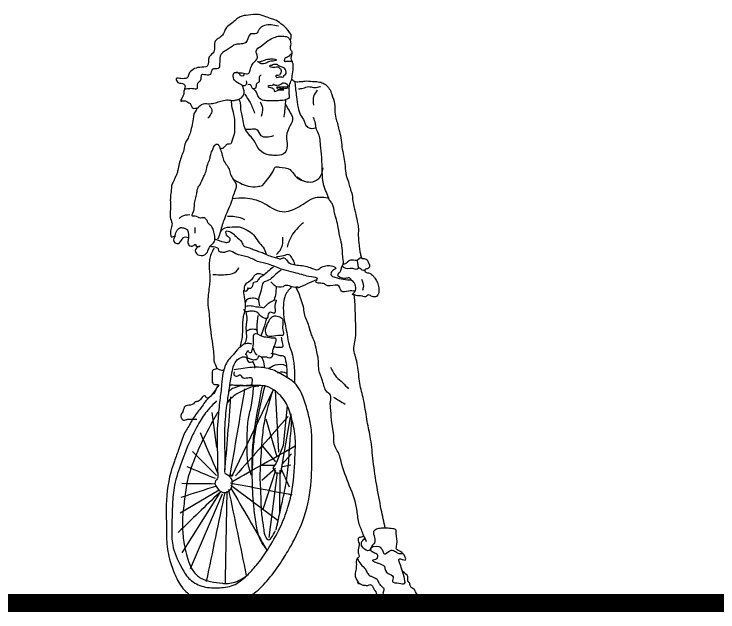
# Model space of a CAD drawing. Header units: millimetres. Extents: x 0 to 35, y -2 to 2.
# Drawn here: x 24.459 to 26.426, y -0.025 to 1.646 of the extents above; entities that cross this region are included whole.
import ezdxf

# ---------------------------------------------------------------- set-up
doc = ezdxf.new("R2010")
doc.units = ezdxf.units.MM
doc.layers.add('45-Biciklisti', color=7, linetype='Continuous')

# ---------------------------------------------------------------- blocks, each defined once
blk = doc.blocks.new('Cyclist 08 - Front view')
for p, q in [((0.1831, 0.5962), (0.0671, 0.3524)), ((0.1991, 0.4213), (0.1896, 0.5947)), ((0.2221, 0.5514), (0.2111, 0.4399)), ((0.0261, 0.4345), (0.0126, 0.5326)), ((0.1947, 0.4081), (0.1638, 0.5135)), ((0.2098, 0.3961), (0.2318, 0.5208)), ((0.1909, 0.395), (0.1542, 0.4381)), ((0.2111, 0.4399), (0.1917, 0.391)), ((0.025, 0.3568), (-0.0426, 0.4237)), ((0.2072, 0.3867), (0.2346, 0.4167)), ((0.2085, 0.3845), (0.2098, 0.3961)), ((0.1877, 0.3847), (0.1487, 0.3846)), ((0.1899, 0.3764), (0.1515, 0.3421)), ((0.1917, 0.391), (0.1827, 0.3781)), ((0.1827, 0.3781), (0.1904, 0.3639)), ((0.2042, 0.377), (0.2275, 0.3245)), ((0.2046, 0.3626), (0.2085, 0.3845)), ((0.2088, 0.3816), (0.2328, 0.3862)), ((0.1901, 0.3705), (0.1542, 0.2612)), ((0.1947, 0.3648), (0.1707, 0.1831)), ((0.1904, 0.3639), (0.2046, 0.3626)), ((0.2014, 0.3715), (0.2005, 0.249)), ((0.0324, 0.3156), (-0.0766, 0.2508)), ((0.0651, 0.3291), (0.1975, 0.2307)), ((0.0357, 0.3113), (-0.0716, 0.1398))]:
    blk.add_line(p, q)
for points in [[(0.233, 1.589), (0.2155, 1.611), (0.2045, 1.6193), (0.1879, 1.6304), (0.1759, 1.634), (0.163, 1.6387), (0.1418, 1.6451), (0.1142, 1.6433), (0.0912, 1.6387), (0.0672, 1.6202), (0.0525, 1.6083), (0.0415, 1.5871), (0.0295, 1.5779), (0.0212, 1.5706), (0.0175, 1.5411), (0.0048, 1.5264), (-0.001, 1.5008), (-0.022, 1.4973), (-0.0407, 1.4914), (-0.0524, 1.4786), (-0.0571, 1.4681), (-0.0652, 1.4658), (-0.0746, 1.4658), (-0.0874, 1.4658), (-0.0827, 1.4553), (-0.0664, 1.4506), (-0.0629, 1.4436), (-0.0664, 1.4308), (-0.0664, 1.4226), (-0.0746, 1.4028), (-0.0652, 1.404), (-0.0524, 1.3981), (-0.0489, 1.3958), (-0.0407, 1.383), (-0.0307, 1.3829), (-0.0371, 1.3688), (-0.0393, 1.3591), (-0.0431, 1.3365), (-0.0481, 1.3171), (-0.053, 1.3029), (-0.0599, 1.2906), (-0.0633, 1.2827), (-0.0675, 1.2622), (-0.0742, 1.2454), (-0.0793, 1.2275), (-0.0832, 1.2096), (-0.0855, 1.1995), (-0.0905, 1.1894), (-0.0939, 1.1805), (-0.0989, 1.1715), (-0.1018, 1.1492), (-0.1033, 1.1405), (-0.104, 1.1216), (-0.104, 1.0985), (-0.1049, 1.0886), (-0.102, 1.0697), (-0.0994, 1.0605), (-0.102, 1.0482), (-0.1035, 1.0405), (-0.1035, 1.0305), (-0.1001, 1.023), (-0.0953, 1.0242), (-0.0912, 1.0259), (-0.0957, 1.015), (-0.0815, 1.0049), (-0.0763, 1.0094), (-0.0725, 1.0143), (-0.0658, 1.0229), (-0.0579, 1.0229), (-0.0538, 1.0195), (-0.0553, 1.0113), (-0.052, 1.0005), (-0.0393, 0.999), (-0.0329, 1.0023), (-0.0318, 0.9978), (-0.0206, 0.9975), (-0.0314, 0.9919), (-0.031, 0.9766), (-0.0135, 0.9717), (-0.0023, 0.9784), (0.003, 0.99), (0.009, 0.9993), (0.0168, 1.0064), (0.0202, 1.0217), (0.0172, 1.0378), (0.0131, 1.0494), (0.0075, 1.0565), (0.0019, 1.0617), (-0.0015, 1.0688), (-0.0056, 1.074), (-0.0086, 1.0766), (-0.0165, 1.0763), (-0.0228, 1.0763), (-0.0307, 1.0804), (-0.0389, 1.0815), (-0.0419, 1.0811), (-0.0394, 1.0947), (-0.0368, 1.1136), (-0.0341, 1.1289), (-0.0299, 1.1447), (-0.0289, 1.1553), (-0.022, 1.1684), (-0.0102, 1.1928), (-0.0043, 1.2071), (0.0005, 1.2267), (0.0065, 1.2416), (0.0088, 1.2541), (0.0142, 1.2672), (0.0202, 1.2797), (0.0273, 1.2827), (0.0333, 1.275), (0.0345, 1.2714)], [(0.1977, 1.612), (0.1772, 1.6158), (0.1445, 1.6037), (0.1362, 1.5915), (0.1202, 1.5908), (0.1066, 1.5665), (0.0937, 1.5627), (0.0785, 1.5612), (0.0587, 1.549), (0.0382, 1.5346), (0.0337, 1.5058), (0.0299, 1.4944), (0.0132, 1.4914), (0.0079, 1.4777), (-0.005, 1.4762), (-0.0169, 1.4762), (-0.0203, 1.4599), (-0.028, 1.4522), (-0.0298, 1.4376), (-0.0426, 1.4376), (-0.0564, 1.4368), (-0.0641, 1.4359)], [(-0.0301, 1.3821), (-0.0117, 1.3952), (0.0054, 1.3957), (0.0219, 1.3984), (0.0369, 1.4027), (0.0529, 1.4064), (0.0614, 1.4059), (0.0721, 1.4043), (0.0823, 1.4069), (0.0919, 1.4107), (0.1004, 1.4197), (0.0982, 1.4433), (0.0952, 1.4475), (0.0873, 1.4524), (0.0777, 1.4584), (0.0716, 1.4723), (0.0746, 1.4825), (0.0843, 1.4825), (0.1006, 1.4813), (0.1084, 1.4795), (0.1145, 1.4801), (0.1187, 1.4892), (0.1211, 1.497), (0.1276, 1.5094), (0.1391, 1.524), (0.1373, 1.5343), (0.1355, 1.5428), (0.1495, 1.5568), (0.1695, 1.572), (0.186, 1.5805), (0.2012, 1.5847), (0.2127, 1.5841), (0.2267, 1.5793), (0.231, 1.5732), (0.2334, 1.5805), (0.233, 1.589)], [(0.2309, 1.5732), (0.2319, 1.5597), (0.2307, 1.5496), (0.235, 1.5418), (0.2327, 1.5219), (0.2377, 1.5078), (0.2381, 1.4965), (0.2357, 1.4732), (0.2318, 1.4575), (0.2274, 1.4443), (0.2274, 1.4311), (0.2274, 1.4208), (0.2274, 1.4134), (0.2151, 1.406), (0.1979, 1.4041), (0.1803, 1.4041), (0.1641, 1.4041), (0.1498, 1.4075), (0.1405, 1.4178), (0.1366, 1.4276), (0.1272, 1.4374)], [(0.2345, 1.5354), (0.2251, 1.5272), (0.2183, 1.5236), (0.2144, 1.5204), (0.2156, 1.5141), (0.2191, 1.5145), (0.2251, 1.5148), (0.2347, 1.5148), (0.2378, 1.5148)], [(0.1408, 1.5126), (0.1539, 1.5157), (0.1638, 1.5194), (0.1718, 1.52), (0.1811, 1.5212), (0.1879, 1.52), (0.1923, 1.5181), (0.1873, 1.5151), (0.1731, 1.5138), (0.1625, 1.5089), (0.1563, 1.507), (0.1508, 1.507), (0.1396, 1.5138)], [(0.2007, 1.5002), (0.1941, 1.5048), (0.1872, 1.5054), (0.1814, 1.504), (0.1776, 1.5022), (0.1735, 1.5016), (0.1735, 1.5), (0.178, 1.4988), (0.1842, 1.4976), (0.1878, 1.4982), (0.1955, 1.499), (0.1971, 1.4982)], [(0.1025, 1.4792), (0.0996, 1.4736), (0.0941, 1.4733), (0.0914, 1.4759), (0.0864, 1.4811), (0.0796, 1.4833)], [(0.1494, 1.476), (0.1443, 1.4695), (0.1436, 1.4568), (0.1367, 1.4514), (0.1338, 1.439), (0.1269, 1.4372), (0.1229, 1.4437), (0.1197, 1.4485), (0.1128, 1.4488)], [(0.1078, 1.4598), (0.106, 1.4472), (0.1036, 1.446), (0.0973, 1.4469), (0.0946, 1.4478)], [(0.2342, 1.4653), (0.2429, 1.4581), (0.2559, 1.4573), (0.2659, 1.4577), (0.2726, 1.4589), (0.2929, 1.4581), (0.3088, 1.4569), (0.3227, 1.453), (0.3346, 1.4442), (0.3438, 1.4303), (0.347, 1.4216), (0.3549, 1.3954), (0.3556, 1.378), (0.3584, 1.3549), (0.3626, 1.3402), (0.3668, 1.3234), (0.3722, 1.3006), (0.3754, 1.2741), (0.3799, 1.2506), (0.3832, 1.2282), (0.386, 1.2018), (0.3879, 1.1918), (0.3949, 1.1719), (0.3989, 1.1568), (0.4019, 1.1483), (0.4059, 1.1222), (0.4126, 1.0941), (0.418, 1.0666), (0.4207, 1.0513), (0.421, 1.0274), (0.4232, 0.9993), (0.4251, 0.9847), (0.4275, 0.9733), (0.4313, 0.9631), (0.4396, 0.9624), (0.4454, 0.959), (0.4496, 0.9508), (0.4527, 0.9408), (0.4496, 0.9356), (0.4396, 0.9315), (0.4399, 0.926), (0.4499, 0.9229), (0.4582, 0.9184), (0.4621, 0.9145), (0.4671, 0.9081), (0.4783, 0.8809), (0.4714, 0.8572), (0.4598, 0.8565), (0.4546, 0.8593), (0.4507, 0.861), (0.4452, 0.8583), (0.4413, 0.8562), (0.4343, 0.8572), (0.4312, 0.8579), (0.4221, 0.8583), (0.4151, 0.8593), (0.4102, 0.861), (0.405, 0.8624), (0.4109, 0.8694), (0.4137, 0.8774), (0.4107, 0.8936), (0.4015, 0.9036), (0.3969, 0.9082), (0.393, 0.9085), (0.3826, 0.9073), (0.3641, 0.9163), (0.3725, 0.9295), (0.3753, 0.9396), (0.3781, 0.9445), (0.3788, 0.9584), (0.3757, 0.9928), (0.3741, 1.005), (0.3713, 1.0168), (0.3648, 1.0494), (0.3599, 1.0721), (0.356, 1.0837), (0.3506, 1.1097), (0.3465, 1.1187), (0.34, 1.1272), (0.336, 1.1377), (0.3275, 1.1582), (0.3194, 1.2355), (0.3163, 1.2727), (0.314, 1.2958), (0.3099, 1.3116), (0.303, 1.3281), (0.3013, 1.3406), (0.2958, 1.3569)], [(0.1957, 1.4464), (0.1898, 1.447), (0.186, 1.4488), (0.1833, 1.4491), (0.1804, 1.4464), (0.1745, 1.4464), (0.1683, 1.4443), (0.1759, 1.4408), (0.1807, 1.4396), (0.1857, 1.4331), (0.1857, 1.4314), (0.199, 1.434), (0.2063, 1.434), (0.2128, 1.4346), (0.204, 1.4355), (0.1942, 1.439), (0.1948, 1.4423), (0.1948, 1.4455)], [(0.2244, 1.4399), (0.2205, 1.4384), (0.2158, 1.4375), (0.2096, 1.4381), (0.2037, 1.4381), (0.2016, 1.4402), (0.1948, 1.4402)], [(0.1975, 1.4473), (0.2046, 1.4499), (0.2099, 1.4538), (0.214, 1.4538), (0.2205, 1.4514), (0.2229, 1.4488), (0.2246, 1.4437)], [(0.1975, 1.4429), (0.2069, 1.4432), (0.2167, 1.4432), (0.2226, 1.4434), (0.2244, 1.444)], [(0.2544, 1.4371), (0.2666, 1.439), (0.282, 1.4435), (0.2961, 1.4409), (0.3109, 1.4428), (0.3154, 1.4441)], [(0.1037, 1.422), (0.1188, 1.3988), (0.1311, 1.3691)], [(0.3062, 1.4331), (0.2958, 1.4163), (0.2958, 1.3919)], [(0.0654, 1.405), (0.0679, 1.3852), (0.074, 1.3583), (0.0755, 1.33), (0.074, 1.3107), (0.0664, 1.2875), (0.0648, 1.2834), (0.0577, 1.2829), (0.0496, 1.2778), (0.0431, 1.2718), (0.0353, 1.2691)], [(0.2168, 1.3946), (0.2274, 1.3765), (0.2376, 1.3516), (0.2267, 1.327), (0.2208, 1.2974), (0.2218, 1.2718), (0.2119, 1.2551), (0.1883, 1.2512), (0.1725, 1.2521), (0.1459, 1.2659), (0.1301, 1.2915), (0.1183, 1.3063), (0.1061, 1.3238), (0.0962, 1.363), (0.093, 1.3788), (0.0923, 1.3962), (0.0876, 1.4087)], [(0.1467, 1.4012), (0.1533, 1.3837), (0.1495, 1.3601)], [(0.218, 1.4068), (0.2138, 1.3653), (0.2129, 1.3577)], [(0.0042, 1.3905), (0.0114, 1.3799), (0.0092, 1.3672), (0.0009, 1.355)], [(0.1838, 1.3054), (0.1501, 1.3062), (0.1373, 1.323), (0.1213, 1.3238), (0.1061, 1.3238)], [(0.0345, 1.2714), (0.0395, 1.2558), (0.0432, 1.2417), (0.0513, 1.2267), (0.0569, 1.2191), (0.0621, 1.2055), (0.0673, 1.1909), (0.0757, 1.1782), (0.0786, 1.173), (0.0772, 1.1537), (0.0706, 1.1373), (0.0663, 1.1208), (0.056, 1.0957), (0.0469, 1.0734), (0.0411, 1.0574), (0.0357, 1.0383), (0.0325, 1.0271), (0.0276, 1.0166)], [(0.1533, 1.1673), (0.1719, 1.19), (0.1847, 1.2114), (0.1889, 1.2185), (0.2003, 1.2185), (0.2302, 1.2114), (0.2501, 1.1886), (0.27, 1.1794)], [(0.3215, 1.2162), (0.3103, 1.1859), (0.2867, 1.1758), (0.2492, 1.1906)], [(0.0708, 1.1852), (0.1134, 1.1651), (0.1391, 1.1642), (0.1533, 1.1673)], [(0.0689, 1.1311), (0.1053, 1.1323), (0.1534, 1.1193), (0.2082, 1.0939), (0.2548, 1.1076), (0.3017, 1.1333), (0.3399, 1.1323)], [(-0.0498, 1.0846), (-0.0721, 1.0804), (-0.0791, 1.0747)], [(0.0555, 1.0816), (0.0958, 1.0757), (0.1035, 1.0722)], [(0.2675, 1.063), (0.234, 1.0256), (0.222, 0.9948)], [(-0.0911, 1.0258), (-0.0886, 1.035), (-0.0846, 1.042), (-0.0789, 1.048), (-0.0731, 1.0495), (-0.0676, 1.0483), (-0.0585, 1.0447), (-0.054, 1.0353), (-0.0537, 1.0262), (-0.0536, 1.0181)], [(-0.0352, 1.0495), (-0.0359, 1.0336)], [(0.0351, 1.0351), (0.0438, 1.0463), (0.0687, 1.0512), (0.088, 1.0512), (0.1103, 1.0425), (0.1284, 1.0289), (0.1414, 1.0102), (0.1551, 0.9947), (0.1632, 0.9755)], [(0.0202, 1.018), (0.0455, 1.0091), (0.0568, 1.0085), (0.0621, 1.012), (0.0627, 1.0192), (0.0556, 1.0257), (0.052, 1.0394), (0.0651, 1.0364), (0.0794, 1.0245), (0.0955, 1.0085), (0.1014, 0.9984), (0.1133, 0.9936), (0.1276, 0.9882), (0.1389, 0.9841), (0.1532, 0.9793), (0.1663, 0.9734), (0.1824, 0.9674), (0.1955, 0.9639), (0.2044, 0.9621), (0.2133, 0.9651), (0.2222, 0.9561), (0.2544, 0.9442), (0.2734, 0.9413), (0.2907, 0.9359), (0.3091, 0.9318), (0.3163, 0.9377), (0.3306, 0.9425), (0.3449, 0.9425), (0.3585, 0.9359), (0.349, 0.9288), (0.3449, 0.9163), (0.3556, 0.9105), (0.4014, 0.9024)], [(0.1923, 0.974), (0.205, 0.9901), (0.2104, 1.0115), (0.2104, 1.0222)], [(0.0182, 0.9919), (0.0099, 0.9757), (0.0055, 0.9596), (0.004, 0.9439), (0.0064, 0.9068), (0.005, 0.8892), (0.0024, 0.8672), (0.0006, 0.8438), (0.0042, 0.8063), (0.0055, 0.7841), (0.0086, 0.7583), (0.01, 0.7479), (0.0147, 0.7154), (0.017, 0.6915), (0.0193, 0.6713), (0.0232, 0.6535), (0.0153, 0.6522), (0.0132, 0.6382), (0.0132, 0.6172), (0.016, 0.6123), (0.0237, 0.6109), (0.03, 0.6102), (0.0244, 0.5983), (0.0202, 0.5892), (0.0111, 0.5801), (-0.0022, 0.5731), (-0.0078, 0.5787), (-0.0148, 0.5752), (-0.0254, 0.564), (-0.0345, 0.5619), (-0.0394, 0.557), (-0.0575, 0.5519), (-0.0625, 0.55), (-0.0695, 0.5346), (-0.0751, 0.524), (-0.0677, 0.5112), (-0.055, 0.5136), (-0.0392, 0.5136), (-0.0305, 0.5136)], [(0.4125, 0.8716), (0.3934, 0.872), (0.3737, 0.872), (0.3675, 0.8851), (0.3425, 0.8865), (0.3333, 0.8873), (0.3265, 0.8918), (0.3121, 0.8938), (0.3027, 0.8977), (0.3067, 0.9056), (0.2898, 0.9116), (0.2675, 0.9165), (0.2477, 0.922), (0.2338, 0.9259), (0.2058, 0.9336), (0.1702, 0.9467), (0.1397, 0.9548), (0.1104, 0.9678), (0.0786, 0.9759), (0.0605, 0.984), (0.0493, 0.9803), (0.0399, 0.9803), (0.0325, 0.9822), (0.03, 0.9903), (0.0262, 0.9927), (0.0063, 0.9961)], [(0.2441, 0.9466), (0.2366, 0.9633), (0.2269, 0.9736), (0.2118, 0.9703), (0.1929, 0.9676)], [(0.4289, 0.9664), (0.4158, 0.9578), (0.408, 0.9582), (0.3989, 0.9582), (0.3912, 0.9532), (0.3844, 0.9482), (0.3762, 0.9428), (0.3803, 0.9378), (0.4044, 0.9355), (0.4176, 0.9341), (0.4226, 0.9373), (0.4312, 0.9314), (0.4394, 0.9305)], [(0.4174, 0.9581), (0.4194, 0.946), (0.4212, 0.936)], [(0.0145, 0.9184), (0.0551, 0.9184), (0.0811, 0.9278), (0.0874, 0.9382)], [(0.1837, 0.939), (0.1685, 0.9263), (0.1528, 0.9135), (0.1419, 0.9045), (0.1364, 0.8978), (0.1292, 0.896), (0.1243, 0.8839), (0.1176, 0.879), (0.111, 0.8802)], [(0.2055, 0.9305), (0.1855, 0.9148), (0.1704, 0.902), (0.1552, 0.8948), (0.1528, 0.8887), (0.1485, 0.8706), (0.1425, 0.8488), (0.1449, 0.8306)], [(0.1561, 0.9172), (0.1415, 0.9202), (0.1309, 0.9152), (0.1263, 0.9086), (0.1177, 0.8995), (0.1046, 0.8894), (0.102, 0.8753)], [(0.252, 0.8808), (0.3056, 0.9045)], [(0.43, 0.9054), (0.4351, 0.8848), (0.4323, 0.8734)], [(0.1767, 0.898), (0.1867, 0.888), (0.2116, 0.8851), (0.2202, 0.8887), (0.2359, 0.8844), (0.253, 0.8837)], [(0.1916, 0.8855), (0.1894, 0.861), (0.1844, 0.8438)], [(0.0915, 0.7186), (0.096, 0.7345), (0.0983, 0.7663), (0.1006, 0.8003), (0.1051, 0.8196), (0.1051, 0.8445), (0.104, 0.8729), (0.1044, 0.8724), (0.1155, 0.88)], [(0.2333, 0.8826), (0.2153, 0.856), (0.2117, 0.8337), (0.2132, 0.7981), (0.2222, 0.7502), (0.2277, 0.7213), (0.234, 0.7032), (0.2423, 0.6139)], [(0.4442, 0.1711), (0.4345, 0.1917), (0.4296, 0.2055), (0.4235, 0.2208), (0.4177, 0.2577), (0.3728, 0.3956), (0.3678, 0.4146), (0.3538, 0.4435), (0.3522, 0.4676), (0.3472, 0.5035), (0.3442, 0.5384), (0.3432, 0.5634), (0.3432, 0.5813), (0.334, 0.5897), (0.3211, 0.6213), (0.3108, 0.6516), (0.3101, 0.6722), (0.3029, 0.7125), (0.2963, 0.7366), (0.2905, 0.7497), (0.2832, 0.7745), (0.2705, 0.8091), (0.2677, 0.8279), (0.2601, 0.8506), (0.2539, 0.8689), (0.2487, 0.88), (0.248, 0.8845)], [(0.1052, 0.8297), (0.122, 0.831), (0.1369, 0.8279), (0.1511, 0.8266), (0.1555, 0.8254), (0.1641, 0.8322), (0.1728, 0.8396), (0.1914, 0.8464), (0.1889, 0.8359), (0.1883, 0.8204), (0.1865, 0.8099), (0.1753, 0.813), (0.1685, 0.8037), (0.1666, 0.7963), (0.1604, 0.7956), (0.1462, 0.8049), (0.1375, 0.813), (0.1282, 0.8155), (0.1176, 0.8155), (0.1083, 0.8142), (0.1003, 0.8204)], [(0.1064, 0.841), (0.112, 0.8498), (0.1208, 0.8522), (0.136, 0.8515), (0.1412, 0.8487)], [(0.4963, 0.2089), (0.4852, 0.2612), (0.4617, 0.4052), (0.4543, 0.4652), (0.4448, 0.5136), (0.4358, 0.5686), (0.4252, 0.6141), (0.4222, 0.6398), (0.4135, 0.6877), (0.4086, 0.7078), (0.4115, 0.7303), (0.4127, 0.8091), (0.4113, 0.8423), (0.4095, 0.8612)], [(0.1069, 0.8135), (0.1094, 0.7935), (0.1078, 0.78), (0.1074, 0.762), (0.1039, 0.7265), (0.0865, 0.7118), (0.0712, 0.6937), (0.0576, 0.6785), (0.0486, 0.661), (0.0429, 0.6421), (0.0392, 0.6106), (0.0342, 0.5667), (0.0291, 0.5145), (0.0265, 0.4749), (0.0271, 0.4276), (0.0278, 0.3867), (0.0283, 0.3623), (0.0283, 0.3506), (0.0207, 0.3382), (0.0307, 0.3171), (0.0389, 0.3106), (0.0548, 0.3094), (0.0689, 0.3329), (0.0642, 0.3506), (0.0571, 0.3564), (0.0483, 0.3629)], [(0.1401, 0.8038), (0.1377, 0.7703), (0.1385, 0.7523)], [(0.1651, 0.7972), (0.1563, 0.7674), (0.1487, 0.7457)], [(0.2087, 0.7478), (0.184, 0.7461), (0.1684, 0.7461), (0.1616, 0.7598), (0.1678, 0.781), (0.1772, 0.7972), (0.1865, 0.8028), (0.1946, 0.8015), (0.2071, 0.7966), (0.2102, 0.7629), (0.2115, 0.7498), (0.2076, 0.7467)], [(0.1143, 0.7023), (0.121, 0.7), (0.1247, 0.7067), (0.1284, 0.7296), (0.1284, 0.7466), (0.1299, 0.7518), (0.1521, 0.7459), (0.1632, 0.7437), (0.1824, 0.7414), (0.1876, 0.7414), (0.1846, 0.7148), (0.1809, 0.6971), (0.1795, 0.6867), (0.1735, 0.6845), (0.1654, 0.6867), (0.1543, 0.6875), (0.1484, 0.6882), (0.1425, 0.6897), (0.141, 0.6875), (0.1365, 0.6801), (0.1321, 0.6793), (0.1254, 0.6793), (0.1202, 0.6815), (0.1165, 0.683), (0.1114, 0.6852), (0.1099, 0.6926), (0.1069, 0.6949), (0.1084, 0.6986), (0.1128, 0.7045), (0.1151, 0.7045)], [(0.1072, 0.7592), (0.1182, 0.765), (0.134, 0.765), (0.1397, 0.7629)], [(0.2055, 0.7429), (0.2085, 0.7284), (0.209, 0.7155), (0.2029, 0.7139), (0.1951, 0.7141), (0.1834, 0.7155)], [(0.102, 0.7241), (0.1135, 0.7262), (0.1224, 0.7246)], [(0.1279, 0.7113), (0.1309, 0.7017), (0.1351, 0.6958), (0.1381, 0.6928)], [(0.0477, 0.3647), (0.0495, 0.3964), (0.0483, 0.4336), (0.0478, 0.4706), (0.0492, 0.5056), (0.0563, 0.568), (0.0617, 0.6052), (0.0689, 0.6473), (0.0767, 0.672), (0.0936, 0.6864), (0.1068, 0.687), (0.1134, 0.675), (0.1285, 0.6756)], [(0.1588, 0.6577), (0.1555, 0.6788), (0.1515, 0.6877), (0.1515, 0.6885)], [(0.2229, 0.632), (0.2222, 0.6479), (0.2202, 0.6704), (0.2175, 0.6823), (0.2153, 0.6882), (0.2118, 0.6898), (0.2001, 0.6918), (0.1885, 0.6952), (0.1776, 0.6973)], [(0.1264, 0.6729), (0.1311, 0.6617), (0.1307, 0.6568)], [(0.0293, 0.608), (0.0077, 0.5773), (-0.0074, 0.5617), (-0.0177, 0.5468), (-0.0278, 0.5336), (-0.0394, 0.5173), (-0.0487, 0.5011), (-0.065, 0.4731), (-0.0803, 0.4307), (-0.0929, 0.3962), (-0.1028, 0.3651), (-0.1158, 0.2613), (-0.115, 0.2186), (-0.1143, 0.1721), (-0.1044, 0.116), (-0.0886, 0.0737), (-0.0653, 0.0367), (-0.023, 0.0082), (0.0194, -0.0035), (0.0574, -0.0014), (0.1023, 0.0114), (0.1302, 0.0276), (0.17, 0.0665), (0.2077, 0.1181), (0.233, 0.1602), (0.2697, 0.2404), (0.2894, 0.3411), (0.2915, 0.4284), (0.2899, 0.4843), (0.282, 0.5261), (0.2689, 0.5695), (0.2427, 0.6154), (0.2137, 0.6352), (0.177, 0.6531), (0.1483, 0.6587), (0.1242, 0.6585), (0.0739, 0.6513)], [(0.0258, 0.6572), (0.0392, 0.6505), (0.0444, 0.6505)], [(0.17, 0.6555), (0.1898, 0.6654), (0.2177, 0.6636), (0.2204, 0.6618)], [(0.3435, 0.6591), (0.3595, 0.6324), (0.3774, 0.6155), (0.3934, 0.5985)], [(0.0738, 0.6457), (0.0735, 0.6379), (0.082, 0.6344), (0.0913, 0.6375), (0.096, 0.6321), (0.1127, 0.6298), (0.1228, 0.6298), (0.1239, 0.6166), (0.1232, 0.6104), (0.1177, 0.6073), (0.1026, 0.6073), (0.0882, 0.6084), (0.075, 0.608), (0.0684, 0.6096), (0.0606, 0.6061)], [(0.1953, 0.6431), (0.2138, 0.6454), (0.2226, 0.6399)], [(0.0249, 0.5647), (0.0052, 0.5444), (-0.0212, 0.5078), (-0.0436, 0.4651), (-0.0759, 0.3851), (-0.0936, 0.3215), (-0.0982, 0.2702), (-0.0999, 0.2087), (-0.0975, 0.1617), (-0.0739, 0.1017), (-0.0523, 0.0689), (-0.0165, 0.0471), (0.0272, 0.0425), (0.0715, 0.0497), (0.1093, 0.0764), (0.1365, 0.1054), (0.1669, 0.1481), (0.2021, 0.21), (0.2245, 0.2674), (0.2364, 0.3184), (0.2445, 0.416), (0.2445, 0.4658), (0.2334, 0.5203), (0.2176, 0.5614), (0.1855, 0.5949), (0.1596, 0.6066), (0.1368, 0.6076), (0.1088, 0.6076), (0.083, 0.6041), (0.0732, 0.6004), (0.0665, 0.5976), (0.0592, 0.5911)], [(0.0557, 0.5591), (0.0722, 0.5784), (0.1015, 0.5949), (0.118, 0.6027), (0.134, 0.6065), (0.1434, 0.6065)], [(0.0626, 0.3543), (0.1044, 0.599)], [(0.1278, 0.6051), (0.1215, 0.5532), (0.1135, 0.5156), (0.1099, 0.47), (0.1099, 0.4387), (0.1099, 0.4118), (0.118, 0.3684), (0.1216, 0.3572)], [(0.1663, 0.1477), (0.1477, 0.1753), (0.1368, 0.215), (0.1298, 0.2644), (0.1263, 0.305), (0.1248, 0.3657), (0.1255, 0.4217), (0.13, 0.4728), (0.137, 0.5196), (0.1531, 0.6058)], [(0.1595, 0.6054), (0.1444, 0.5401), (0.1311, 0.4673), (0.1262, 0.4209), (0.1248, 0.3744)], [(0.1831, 0.5965), (0.1641, 0.5337), (0.1547, 0.4836), (0.1499, 0.4296), (0.1459, 0.3518)], [(0.0482, 0.3651), (0.0653, 0.5762)], [(0.3514, 0.5758), (0.3846, 0.5558)], [(0.0282, 0.5333), (0.0138, 0.5073), (-0.026, 0.4278), (-0.0438, 0.3833), (-0.0565, 0.3427), (-0.0643, 0.2901), (-0.0697, 0.2397), (-0.07, 0.2159), (-0.0663, 0.1702), (-0.0606, 0.1427), (-0.0409, 0.0906), (-0.0193, 0.0695), (0.0082, 0.06), (0.042, 0.0551), (0.0532, 0.0546), (0.0713, 0.0569), (0.1093, 0.0764)], [(0.2252, 0.5217), (0.0776, 0.355)], [(0.1915, 0.2048), (0.2089, 0.2841), (0.2204, 0.3411), (0.2271, 0.4039), (0.2304, 0.4519), (0.2343, 0.5106), (0.2337, 0.5285)], [(0.0287, 0.3627), (-0.0199, 0.4757)], [(0.0675, 0.339), (0.2447, 0.4389)], [(0.0221, 0.3476), (-0.0574, 0.3807)], [(0.0579, 0.3569), (0.071, 0.3569)], [(0.0641, 0.3356), (0.2357, 0.3027)], [(0.1459, 0.3518), (0.1485, 0.29), (0.1508, 0.2464), (0.1561, 0.2097), (0.1601, 0.1898), (0.1681, 0.1773), (0.1898, 0.2028)], [(0.0251, 0.3266), (-0.0746, 0.2949)], [(0.0225, 0.3325), (-0.0717, 0.3336)], [(0.0583, 0.3177), (0.1082, 0.0768)], [(0.0651, 0.321), (0.1663, 0.1462)], [(0.0319, 0.3074), (-0.082, 0.1973)], [(0.0404, 0.3045), (-0.0491, 0.0956)], [(0.048, 0.3083), (-0.0039, 0.0603)], [(0.0536, 0.313), (0.0489, 0.0523)], [(0.5003, -0.0019), (0.5205, -0.0014), (0.5374, -0.0008), (0.5821, 0.0003), (0.5883, 0.0075), (0.5903, 0.0134), (0.581, 0.0308), (0.5767, 0.0389), (0.5701, 0.0422), (0.5658, 0.0493), (0.5647, 0.0547), (0.5598, 0.0607), (0.5592, 0.0738), (0.5461, 0.0869), (0.5396, 0.1043), (0.5352, 0.1234), (0.5516, 0.1201), (0.5385, 0.1441), (0.5276, 0.1501), (0.529, 0.1637), (0.527, 0.1952), (0.5263, 0.2034), (0.5174, 0.2075), (0.5002, 0.2089), (0.4858, 0.2089), (0.4714, 0.2061), (0.4639, 0.2), (0.4666, 0.1828), (0.4659, 0.1678), (0.4591, 0.1589), (0.4515, 0.1465), (0.4344, 0.1541), (0.4296, 0.1678), (0.4399, 0.1815)], [(0.4399, 0.1815), (0.4372, 0.1863), (0.43, 0.1843), (0.4221, 0.1818), (0.4205, 0.1736), (0.423, 0.1669), (0.4205, 0.1489), (0.4215, 0.1379), (0.4235, 0.1313), (0.4225, 0.1283), (0.4181, 0.1239), (0.4155, 0.1073), (0.414, 0.0913), (0.412, 0.0768), (0.419, 0.0607), (0.422, 0.0532), (0.4196, 0.057), (0.4301, 0.0515), (0.4432, 0.0493), (0.4478, 0.0493), (0.451, 0.0506), (0.4559, 0.0511), (0.4614, 0.0449), (0.465, 0.0381), (0.4684, 0.0336), (0.4719, 0.021), (0.4724, 0.0159), (0.4798, 0.0096), (0.489, 0.0045), (0.493, 0.0022), (0.5003, -0.0019)], [(0.4939, 0.1028), (0.4788, 0.1101), (0.4696, 0.1128), (0.4614, 0.1197), (0.4733, 0.1247), (0.4747, 0.1347), (0.4632, 0.1407), (0.4549, 0.1505), (0.4783, 0.1576), (0.4893, 0.1448), (0.4939, 0.137), (0.509, 0.1462), (0.5222, 0.1453), (0.5323, 0.1389), (0.5452, 0.1385)], [(0.4184, 0.1242), (0.4278, 0.1083), (0.4405, 0.0951), (0.4462, 0.0843), (0.4537, 0.0763), (0.4608, 0.073), (0.4735, 0.0664)], [(0.4939, 0.1028), (0.5044, 0.0822), (0.5181, 0.0731), (0.5163, 0.0603), (0.5346, 0.0557), (0.5501, 0.0543), (0.5488, 0.0735), (0.542, 0.0956)], [(0.4997, -0.0016), (0.499, 0.0159), (0.4909, 0.0284), (0.4936, 0.0386), (0.4882, 0.0446), (0.4806, 0.0538), (0.4735, 0.0664)]]:
    blk.add_spline(points, degree=3)
blk.add_open_spline([(0.1969, 1.4983), (0.2011, 1.4948), (0.2054, 1.4925), (0.2067, 1.4847), (0.2029, 1.4803), (0.2004, 1.4741), (0.1951, 1.4749), (0.188, 1.4742), (0.1941, 1.4673), (0.1999, 1.4715), (0.2055, 1.4706), (0.2127, 1.4696), (0.2125, 1.4761), (0.2198, 1.4764), (0.2194, 1.4853), (0.2177, 1.4922), (0.2127, 1.4971), (0.2072, 1.4974), (0.2039, 1.4999), (0.2013, 1.5004), (0.2004, 1.5004)], degree=3, knots=[0, 0, 0, 0, 0.210118, 0.378317, 0.560473, 0.673495, 0.874452, 0.962869, 1.122727, 1.281493, 1.474502, 1.620149, 1.72862, 1.867678, 2.069388, 2.299796, 2.482328, 2.581182, 2.734684, 2.802324, 2.802324, 2.802324, 2.802324])
at = {"start_tangent": (0.188553, 0.982063)}
blk.add_spline([(0.2438, 1.4548), (0.2483, 1.4148), (0.2529, 1.3846), (0.2599, 1.3637), (0.2698, 1.3468), (0.2733, 1.3375), (0.2814, 1.3288), (0.3029, 1.3284)], degree=3, dxfattribs=at)

msp = doc.modelspace()

# ---------------------------------------------------------------- linework, layer by layer
at = {"const_width": 0.05}
msp.add_lwpolyline([(0, 0), (35, 0)], dxfattribs=at)

# ---------------------------------------------------------------- block references
at = {"layer": '45-Biciklisti'}
msp.add_blockref('Cyclist 08 - Front view', (25, 0), dxfattribs=at)

doc.saveas('drawing.dxf')
